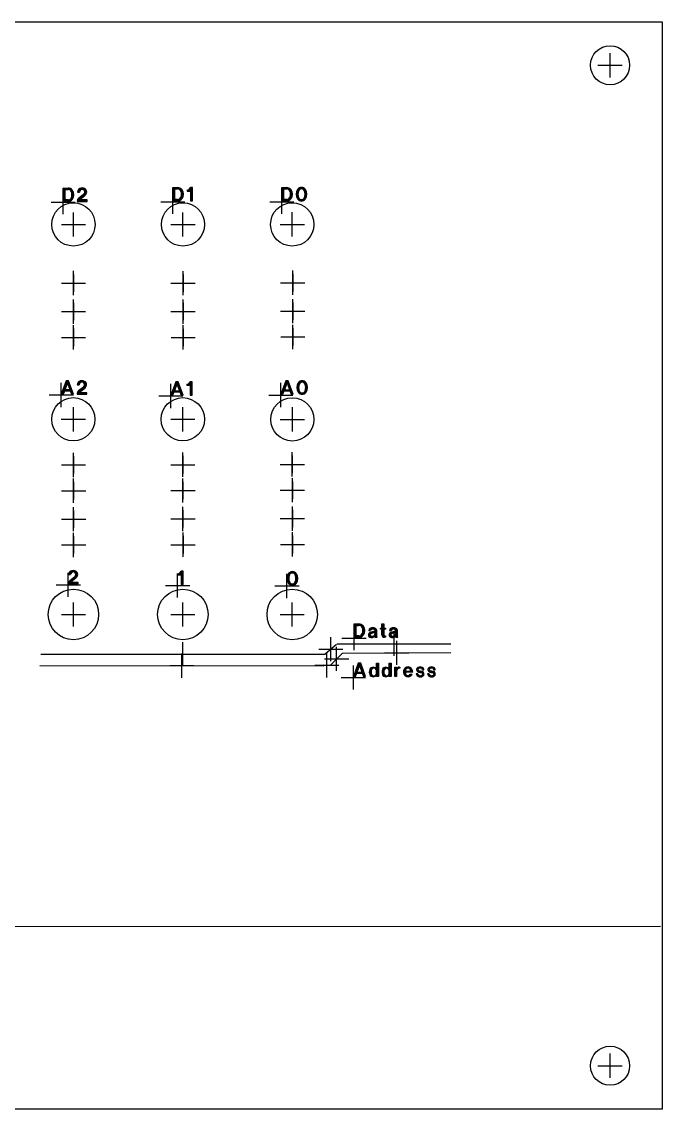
# Model space of a CAD drawing. Header units: millimetres. Extents: x -1 to 346, y -1 to 125.
# Drawn here: x 272.4 to 346, y 0 to 125 of the extents above; entities that cross this region are included whole.
import ezdxf

# ---------------------------------------------------------------- set-up
doc = ezdxf.new("R2010")
doc.units = ezdxf.units.MM
for name, color, linetype in [('Contour', 7, 'CONTINUOUS'), ('Engraving', 7, 'CONTINUOUS'), ('Reference_points', 1, 'CONTINUOUS')]:
    doc.layers.add(name, color=color, linetype=linetype)

msp = doc.modelspace()

# ---------------------------------------------------------------- linework, layer by layer
at = {"layer": 'Contour', "color": 7, "linetype": 'CONTINUOUS'}
for p, q in [((0, 125), (346, 125)), ((346, 125), (346, 0)), ((346, 0), (0, 0))]:
    msp.add_line(p, q, dxfattribs=at)
for centre, radius in [((340, 120), 2.25), ((278.302, 101.702), 2.49), ((290.899, 101.702), 2.49), ((303.464, 101.704), 2.49), ((278.291, 79.304), 2.49), ((290.886, 79.304), 2.49), ((303.47, 79.297), 2.49), ((278.303, 56.875), 2.9), ((290.881, 56.875), 2.9), ((303.458, 56.875), 2.9), ((340, 5), 2.25)]:
    msp.add_circle(centre, radius, dxfattribs=at)
at = {"layer": 'Engraving', "color": 255, "linetype": 'CONTINUOUS'}
for p, q in [((277.20658, 105.81833), (277.127, 105.882)), ((277.127, 105.882), (277.68408, 105.882)), ((277.127, 104.354), (277.127, 105.882)), ((277.127, 105.882), (277.36575, 105.72283)), ((277.28617, 105.77058), (277.20658, 105.81833)), ((277.20658, 105.81833), (277.68408, 105.81833)), ((277.20658, 104.41767), (277.20658, 105.81833)), ((277.28617, 105.77058), (277.28617, 104.46542)), ((277.7, 105.77058), (277.28617, 105.77058)), ((277.36575, 105.72283), (277.68408, 105.72283)), ((277.36575, 104.51317), (277.36575, 105.72283)), ((278.86142, 105.48408), (278.78183, 105.42042)), ((278.78183, 105.42042), (279.00467, 105.42042)), ((278.86142, 105.48408), (278.941, 105.48408)), ((279.49808, 105.16575), (278.90917, 104.72008)), ((279.54583, 105.13392), (278.90917, 104.62458)), ((278.95692, 104.59275), (279.62542, 105.118)), ((279.0365, 104.57683), (279.62542, 105.03842)), ((289.80358, 105.87333), (289.724, 105.937)), ((289.724, 105.937), (290.28108, 105.937)), ((289.724, 104.409), (289.724, 105.937)), ((289.724, 105.937), (289.96275, 105.77783)), ((289.88317, 105.82558), (289.80358, 105.87333)), ((289.80358, 105.87333), (290.28108, 105.87333)), ((289.80358, 104.47267), (289.80358, 105.87333)), ((289.88317, 105.82558), (289.88317, 104.52042)), ((290.297, 105.82558), (289.88317, 105.82558)), ((289.96275, 105.77783), (290.28108, 105.77783)), ((289.96275, 104.56817), (289.96275, 105.77783)), ((291.36292, 105.6505), (291.36292, 105.53908)), ((291.36292, 105.53908), (291.76083, 105.53908)), ((291.79267, 105.58683), (291.41067, 105.58683)), ((291.69717, 105.63458), (291.79267, 105.73008)), ((291.99958, 105.937), (291.76083, 105.937)), ((291.76083, 105.53908), (291.76083, 104.409)), ((291.79267, 105.73008), (291.79267, 105.58683)), ((291.8245, 105.87333), (291.92, 105.87333)), ((291.84042, 105.80967), (291.99958, 105.937)), ((291.84042, 104.45675), (291.84042, 105.80967)), ((291.92, 105.87333), (291.92, 104.45675)), ((291.99958, 104.409), (291.99958, 105.937)), ((302.34258, 105.87333), (302.263, 105.937)), ((302.263, 105.937), (302.82008, 105.937)), ((302.263, 104.409), (302.263, 105.937)), ((302.263, 105.937), (302.50175, 105.77783)), ((302.42217, 105.82558), (302.34258, 105.87333)), ((302.34258, 105.87333), (302.82008, 105.87333)), ((302.34258, 104.47267), (302.34258, 105.87333)), ((302.42217, 105.82558), (302.42217, 104.52042)), ((302.836, 105.82558), (302.42217, 105.82558)), ((302.50175, 105.77783), (302.82008, 105.77783)), ((302.50175, 104.56817), (302.50175, 105.77783)), ((304.077, 105.60275), (304.09292, 105.746)), ((304.18842, 105.57092), (304.077, 105.60275)), ((304.15658, 105.63458), (304.18842, 105.57092)), ((277.68408, 104.354), (277.127, 104.354)), ((277.68408, 104.41767), (277.20658, 104.41767)), ((277.28617, 104.46542), (277.68408, 104.46542)), ((277.68408, 104.51317), (277.36575, 104.51317)), ((278.75, 104.354), (279.88008, 104.354)), ((278.82958, 104.41767), (279.83233, 104.41767)), ((279.83233, 104.46542), (278.90917, 104.46542)), ((279.88008, 104.51317), (278.98875, 104.51317)), ((279.83233, 104.41767), (279.83233, 104.46542)), ((279.88008, 104.354), (279.88008, 104.51317)), ((290.28108, 104.409), (289.724, 104.409)), ((290.28108, 104.47267), (289.80358, 104.47267)), ((289.88317, 104.52042), (290.28108, 104.52042)), ((290.28108, 104.56817), (289.96275, 104.56817)), ((291.76083, 104.409), (291.99958, 104.409)), ((291.92, 104.45675), (291.84042, 104.45675)), ((302.82008, 104.409), (302.263, 104.409)), ((302.82008, 104.47267), (302.34258, 104.47267)), ((302.42217, 104.52042), (302.82008, 104.52042)), ((302.82008, 104.56817), (302.50175, 104.56817)), ((277.478, 83.73), (276.905, 82.202)), ((277.0005, 82.24975), (277.54167, 83.69817)), ((277.62125, 83.69817), (277.08008, 82.24975)), ((277.14375, 82.202), (277.60533, 83.47533)), ((277.287, 82.66358), (277.27108, 82.59992)), ((277.27108, 82.59992), (277.9555, 82.59992)), ((277.9555, 82.55217), (277.27108, 82.55217)), ((277.92367, 82.66358), (277.287, 82.66358)), ((277.60533, 83.47533), (277.31883, 82.71133)), ((277.31883, 82.71133), (277.90775, 82.71133)), ((277.74858, 83.73), (277.478, 83.73)), ((277.54167, 83.69817), (278.08283, 82.202)), ((277.62125, 83.69817), (278.1465, 82.24975)), ((277.68492, 83.69817), (277.62125, 83.69817)), ((278.22608, 82.24975), (277.68492, 83.69817)), ((278.32158, 82.202), (277.74858, 83.73)), ((277.90775, 82.71133), (277.92367, 82.66358)), ((277.9555, 82.59992), (277.9555, 82.55217)), ((278.83042, 83.33108), (278.75083, 83.26742)), ((278.75083, 83.26742), (278.97367, 83.26742)), ((278.83042, 83.33108), (278.91, 83.33108)), ((279.46708, 83.01275), (278.87817, 82.56708)), ((279.51483, 82.98092), (278.87817, 82.47158)), ((278.92592, 82.43975), (279.59442, 82.965)), ((279.0055, 82.42383), (279.59442, 82.88542)), ((290.065, 83.614), (289.492, 82.086)), ((289.5875, 82.13375), (290.12867, 83.58217)), ((290.20825, 83.58217), (289.66708, 82.13375)), ((289.73075, 82.086), (290.19233, 83.35933)), ((289.874, 82.54758), (289.85808, 82.48392)), ((290.51067, 82.54758), (289.874, 82.54758)), ((290.19233, 83.35933), (289.90583, 82.59533)), ((289.90583, 82.59533), (290.49475, 82.59533)), ((290.33558, 83.614), (290.065, 83.614)), ((290.12867, 83.58217), (290.66983, 82.086)), ((290.20825, 83.58217), (290.7335, 82.13375)), ((290.27192, 83.58217), (290.20825, 83.58217)), ((290.81308, 82.13375), (290.27192, 83.58217)), ((290.90858, 82.086), (290.33558, 83.614)), ((290.49475, 82.59533), (290.51067, 82.54758)), ((291.32192, 83.3265), (291.32192, 83.21508)), ((291.32192, 83.21508), (291.71983, 83.21508)), ((291.75167, 83.26283), (291.36967, 83.26283)), ((291.65617, 83.31058), (291.75167, 83.40608)), ((291.95858, 83.613), (291.71983, 83.613)), ((291.71983, 83.21508), (291.71983, 82.085)), ((291.75167, 83.40608), (291.75167, 83.26283)), ((291.7835, 83.54933), (291.879, 83.54933)), ((291.79942, 83.48567), (291.95858, 83.613)), ((291.79942, 82.13275), (291.79942, 83.48567)), ((291.879, 83.54933), (291.879, 82.13275)), ((291.95858, 82.085), (291.95858, 83.613)), ((302.721, 83.719), (302.148, 82.191)), ((302.2435, 82.23875), (302.78467, 83.68717)), ((302.86425, 83.68717), (302.32308, 82.23875)), ((302.38675, 82.191), (302.84833, 83.46433)), ((302.53, 82.65258), (302.51408, 82.58892)), ((302.51408, 82.58892), (303.1985, 82.58892)), ((303.1985, 82.54117), (302.51408, 82.54117)), ((303.16667, 82.65258), (302.53, 82.65258)), ((302.84833, 83.46433), (302.56183, 82.70033)), ((302.56183, 82.70033), (303.15075, 82.70033)), ((302.99158, 83.719), (302.721, 83.719)), ((302.78467, 83.68717), (303.32583, 82.191)), ((302.86425, 83.68717), (303.3895, 82.23875)), ((302.92792, 83.68717), (302.86425, 83.68717)), ((303.46908, 82.23875), (302.92792, 83.68717)), ((303.56458, 82.191), (302.99158, 83.719)), ((303.15075, 82.70033), (303.16667, 82.65258)), ((303.1985, 82.58892), (303.1985, 82.54117)), ((304.153, 83.38375), (304.16892, 83.527)), ((304.26442, 83.35192), (304.153, 83.38375)), ((304.23258, 83.41558), (304.26442, 83.35192)), ((276.905, 82.202), (277.14375, 82.202)), ((277.08008, 82.24975), (277.0005, 82.24975)), ((278.08283, 82.202), (278.32158, 82.202)), ((278.1465, 82.24975), (278.22608, 82.24975)), ((278.719, 82.201), (279.84908, 82.201)), ((278.79858, 82.26467), (279.80133, 82.26467)), ((279.80133, 82.31242), (278.87817, 82.31242)), ((279.84908, 82.36017), (278.95775, 82.36017)), ((279.80133, 82.26467), (279.80133, 82.31242)), ((279.84908, 82.201), (279.84908, 82.36017)), ((289.492, 82.086), (289.73075, 82.086)), ((289.66708, 82.13375), (289.5875, 82.13375)), ((289.85808, 82.48392), (290.5425, 82.48392)), ((290.5425, 82.43617), (289.85808, 82.43617)), ((290.5425, 82.48392), (290.5425, 82.43617)), ((290.66983, 82.086), (290.90858, 82.086)), ((290.7335, 82.13375), (290.81308, 82.13375)), ((291.71983, 82.085), (291.95858, 82.085)), ((291.879, 82.13275), (291.79942, 82.13275)), ((302.148, 82.191), (302.38675, 82.191)), ((302.32308, 82.23875), (302.2435, 82.23875)), ((303.32583, 82.191), (303.56458, 82.191)), ((303.3895, 82.23875), (303.46908, 82.23875)), ((277.82542, 61.51208), (277.74583, 61.44842)), ((277.74583, 61.44842), (277.96867, 61.44842)), ((277.82542, 61.51208), (277.905, 61.51208)), ((290.28292, 61.5465), (290.28292, 61.43508)), ((290.28292, 61.43508), (290.68083, 61.43508)), ((290.71267, 61.48283), (290.33067, 61.48283)), ((290.61717, 61.53058), (290.71267, 61.62608)), ((290.91958, 61.833), (290.68083, 61.833)), ((290.68083, 61.43508), (290.68083, 60.305)), ((290.71267, 61.62608), (290.71267, 61.48283)), ((290.7445, 61.76933), (290.84, 61.76933)), ((290.76042, 61.70567), (290.91958, 61.833)), ((290.76042, 60.35275), (290.76042, 61.70567)), ((290.84, 61.76933), (290.84, 60.35275)), ((290.91958, 60.305), (290.91958, 61.833)), ((303.03, 61.44275), (303.04592, 61.586)), ((303.14142, 61.41092), (303.03, 61.44275)), ((303.10958, 61.47458), (303.14142, 61.41092)), ((277.714, 60.382), (278.84408, 60.382)), ((277.79358, 60.44567), (278.79633, 60.44567)), ((278.46208, 61.19375), (277.87317, 60.74808)), ((278.50983, 61.16192), (277.87317, 60.65258)), ((278.79633, 60.49342), (277.87317, 60.49342)), ((277.92092, 60.62075), (278.58942, 61.146)), ((278.84408, 60.54117), (277.95275, 60.54117)), ((278.0005, 60.60483), (278.58942, 61.06642)), ((278.79633, 60.44567), (278.79633, 60.49342)), ((278.84408, 60.382), (278.84408, 60.54117)), ((290.68083, 60.305), (290.91958, 60.305)), ((290.84, 60.35275), (290.76042, 60.35275)), ((310.64558, 55.71533), (310.566, 55.779)), ((310.566, 55.779), (311.12308, 55.779)), ((310.566, 54.251), (310.566, 55.779)), ((310.566, 55.779), (310.80475, 55.61983)), ((310.72517, 55.66758), (310.64558, 55.71533)), ((310.64558, 55.71533), (311.12308, 55.71533)), ((310.64558, 54.31467), (310.64558, 55.71533)), ((310.72517, 55.66758), (310.72517, 54.36242)), ((311.139, 55.66758), (310.72517, 55.66758)), ((310.80475, 55.61983), (311.12308, 55.61983)), ((310.80475, 54.41017), (310.80475, 55.61983)), ((312.33225, 55.07867), (312.26858, 55.03092)), ((312.26858, 55.03092), (312.4755, 55.03092)), ((312.41183, 55.07867), (312.33225, 55.07867)), ((312.953, 54.87175), (313.03258, 55.03092)), ((313.03258, 55.03092), (313.03258, 54.64892)), ((313.09625, 55.04683), (313.09625, 54.33058)), ((313.621, 55.17317), (313.621, 55.3005)), ((313.621, 55.3005), (314.17808, 55.3005)), ((314.17808, 55.17317), (313.621, 55.17317)), ((313.65283, 55.23683), (314.13033, 55.23683)), ((313.82792, 55.73025), (313.76425, 55.778)), ((313.76425, 55.778), (313.97117, 55.778)), ((313.76425, 54.5365), (313.76425, 55.778)), ((313.82792, 55.73025), (313.9075, 55.73025)), ((313.82792, 54.52058), (313.82792, 55.73025)), ((313.9075, 55.73025), (313.9075, 54.55242)), ((313.97117, 55.778), (313.97117, 54.55242)), ((314.13033, 55.23683), (314.17808, 55.3005)), ((314.17808, 55.3005), (314.17808, 55.17317)), ((314.71825, 55.07767), (314.65458, 55.02992)), ((314.65458, 55.02992), (314.8615, 55.02992)), ((314.79783, 55.07767), (314.71825, 55.07767)), ((315.339, 54.87075), (315.41858, 55.02992)), ((315.41858, 55.02992), (315.41858, 54.64792)), ((315.48225, 55.04583), (315.48225, 54.32958)), ((311.12308, 54.251), (310.566, 54.251)), ((311.12308, 54.31467), (310.64558, 54.31467)), ((310.72517, 54.36242), (311.12308, 54.36242)), ((311.12308, 54.41017), (310.80475, 54.41017)), ((312.84158, 54.90358), (312.52325, 54.83992)), ((313.03258, 54.98317), (312.953, 54.87175)), ((312.953, 54.87175), (312.953, 54.633)), ((312.98483, 54.39425), (313.0485, 54.5375)), ((313.0485, 54.28283), (312.98483, 54.39425)), ((312.98483, 54.251), (313.22358, 54.251)), ((313.12808, 54.26692), (313.0485, 54.442)), ((313.0485, 54.442), (313.0485, 54.28283)), ((313.09625, 54.33058), (313.12808, 54.26692)), ((313.17583, 54.31467), (313.17583, 54.99908)), ((314.11442, 54.29775), (314.05075, 54.29775)), ((314.17808, 54.25), (314.05075, 54.25)), ((314.11442, 54.40917), (314.17808, 54.40917)), ((314.11442, 54.36142), (314.11442, 54.29775)), ((314.17808, 54.40917), (314.17808, 54.25)), ((315.22758, 54.90258), (314.90925, 54.83892)), ((315.41858, 54.98217), (315.339, 54.87075)), ((315.339, 54.87075), (315.339, 54.632)), ((315.37083, 54.39325), (315.4345, 54.5365)), ((315.4345, 54.28183), (315.37083, 54.39325)), ((315.37083, 54.25), (315.60958, 54.25)), ((315.51408, 54.26592), (315.4345, 54.441)), ((315.4345, 54.441), (315.4345, 54.28183)), ((315.48225, 54.32958), (315.51408, 54.26592)), ((315.56183, 54.31367), (315.56183, 54.99808)), ((308.53694, 53.42644), (307.25906, 52.32356)), ((308.622, 53.504), (321.702, 53.504)), ((274.568, 52.30998), (307.23, 52.29402)), ((309.23216, 52.42765), (307.88384, 51.10035)), ((309.24204, 52.44003), (321.68996, 52.48197)), ((311.057, 51.262), (310.484, 49.734)), ((311.32758, 51.262), (311.057, 51.262)), ((311.90058, 49.734), (311.32758, 51.262)), ((313.1575, 50.52883), (313.1575, 51.261)), ((313.1575, 51.261), (313.36442, 51.261)), ((313.30075, 51.21325), (313.36442, 51.261)), ((313.36442, 51.261), (313.36442, 49.733)), ((314.6215, 50.52883), (314.6215, 51.261)), ((314.6215, 51.261), (314.82842, 51.261)), ((314.76475, 51.21325), (314.82842, 51.261)), ((314.82842, 51.261), (314.82842, 49.733)), ((274.432, 51.00198), (307.094, 50.98602)), ((307.80086, 51.017), (307.07514, 51.037)), ((310.5795, 49.78175), (311.12067, 51.23017)), ((311.20025, 51.23017), (310.65908, 49.78175)), ((310.72275, 49.734), (311.18433, 51.00733)), ((310.866, 50.19558), (310.85008, 50.13192)), ((310.85008, 50.13192), (311.5345, 50.13192)), ((311.5345, 50.08417), (310.85008, 50.08417)), ((311.50267, 50.19558), (310.866, 50.19558)), ((311.18433, 51.00733), (310.89783, 50.24333)), ((310.89783, 50.24333), (311.48675, 50.24333)), ((311.12067, 51.23017), (311.66183, 49.734)), ((311.20025, 51.23017), (311.7255, 49.78175)), ((311.26392, 51.23017), (311.20025, 51.23017)), ((311.80508, 49.78175), (311.26392, 51.23017)), ((311.48675, 50.24333), (311.50267, 50.19558)), ((311.5345, 50.13192), (311.5345, 50.08417)), ((313.09383, 50.54475), (313.1575, 50.52883)), ((313.1575, 49.733), (313.1575, 50.52883)), ((313.1575, 49.98767), (313.1575, 50.52883)), ((313.30075, 51.21325), (313.22117, 51.21325)), ((313.22117, 51.21325), (313.22117, 49.76483)), ((313.30075, 49.76483), (313.30075, 51.21325)), ((314.55783, 50.54475), (314.6215, 50.52883)), ((314.6215, 49.733), (314.6215, 50.52883)), ((314.6215, 49.98767), (314.6215, 50.52883)), ((314.76475, 51.21325), (314.68517, 51.21325)), ((314.68517, 51.21325), (314.68517, 49.76483)), ((314.76475, 49.76483), (314.76475, 51.21325)), ((315.24192, 49.733), (315.24192, 50.81533)), ((315.24192, 50.81533), (315.44883, 50.81533)), ((315.30558, 49.76483), (315.30558, 50.76758)), ((315.30558, 50.76758), (315.38517, 50.76758)), ((315.38517, 50.76758), (315.38517, 49.76483)), ((315.38517, 50.76758), (315.38517, 50.33783)), ((315.38517, 50.33783), (315.48067, 50.56067)), ((315.44883, 50.81533), (315.44883, 50.56067)), ((315.44883, 50.33783), (315.44883, 49.733)), ((315.76717, 50.83125), (315.84675, 50.83125)), ((315.799, 50.76758), (315.84675, 50.83125)), ((315.84675, 50.83125), (315.84675, 50.688)), ((316.45092, 50.27417), (316.45092, 50.36967)), ((316.45092, 50.36967), (317.08758, 50.36967)), ((317.24675, 50.27417), (316.45092, 50.27417)), ((317.31042, 50.24233), (316.45092, 50.24233)), ((316.48275, 50.32192), (317.16717, 50.32192)), ((317.02392, 50.00358), (317.24675, 50.00358)), ((317.78758, 50.0185), (317.72392, 50.05033)), ((317.899, 50.05033), (317.72392, 50.05033)), ((317.96267, 50.25725), (318.34467, 50.17767)), ((317.9945, 50.35275), (318.39242, 50.25725)), ((318.36058, 50.2095), (317.9945, 50.305)), ((318.42425, 50.305), (318.02633, 50.4005)), ((318.44017, 50.51192), (318.59933, 50.51192)), ((318.55158, 50.54375), (318.48792, 50.54375)), ((319.09258, 50.0175), (319.02892, 50.04933)), ((319.204, 50.04933), (319.02892, 50.04933)), ((319.26767, 50.25625), (319.64967, 50.17667)), ((319.2995, 50.35175), (319.69742, 50.25625)), ((319.66558, 50.2085), (319.2995, 50.304)), ((319.72925, 50.304), (319.33133, 50.3995)), ((319.74517, 50.51092), (319.90433, 50.51092)), ((319.85658, 50.54275), (319.79292, 50.54275)), ((310.484, 49.734), (310.72275, 49.734)), ((310.65908, 49.78175), (310.5795, 49.78175)), ((311.66183, 49.734), (311.90058, 49.734)), ((311.7255, 49.78175), (311.80508, 49.78175)), ((313.36442, 49.733), (313.1575, 49.733)), ((313.22117, 49.76483), (313.30075, 49.76483)), ((314.82842, 49.733), (314.6215, 49.733)), ((314.68517, 49.76483), (314.76475, 49.76483)), ((315.44883, 49.733), (315.24192, 49.733)), ((315.38517, 49.76483), (315.30558, 49.76483)), ((317.07167, 49.95583), (317.15125, 49.95583))]:
    msp.add_line(p, q, dxfattribs=at)
at = {"layer": 'Engraving', "color": 7, "linetype": 'CONTINUOUS'}
for p, q in [((278.304, 95.961), (278.304, 93.961)), ((290.905, 95.959), (290.905, 93.959)), ((303.512, 96.006), (303.512, 94.006)), ((278.304, 92.683), (278.304, 90.683)), ((290.905, 92.681), (290.905, 90.681)), ((303.512, 92.728), (303.512, 90.728)), ((278.312, 89.724), (278.312, 87.724)), ((290.913, 89.722), (290.913, 87.722)), ((303.52, 89.769), (303.52, 87.769)), ((278.311, 75.06), (278.311, 73.06)), ((290.886, 75.088), (290.886, 73.088)), ((303.467, 75.125), (303.467, 73.125)), ((278.319, 72.101), (278.319, 70.101)), ((290.894, 72.129), (290.894, 70.129)), ((303.475, 72.166), (303.475, 70.166)), ((278.319, 68.823), (278.319, 66.823)), ((290.894, 68.851), (290.894, 66.851)), ((303.475, 68.888), (303.475, 66.888)), ((278.327, 65.864), (278.327, 63.864)), ((290.902, 65.892), (290.902, 63.892)), ((303.483, 65.929), (303.483, 63.929)), ((0.20205, 20.80332), (345.78795, 21.06268))]:
    msp.add_line(p, q, dxfattribs=at)
at = {"layer": 'Engraving', "color": 255, "linetype": 'CONTINUOUS'}
for centre, radius, start, end in [((277.68244, 105.25545), 0.62655, 40.11664, 89.84958), ((277.6843, 105.30356), 0.41928, 18.46236, 90.02987), ((277.66778, 105.26843), 0.55015, 38.56848, 88.30142), ((277.65958, 105.24678), 0.52536, 39.30724, 85.58713), ((277.41739, 105.12596), 0.79157, 325.03525, 394.96475), ((277.16915, 105.12596), 0.96418, -18.7783, 18.7783), ((277.51569, 105.12596), 0.75806, -39.82125, 39.82125), ((277.51254, 105.118), 0.84505, -39.82125, 39.82125), ((279.23476, 105.41924), 0.45293, 118.22084, 179.85165), ((279.16988, 105.48377), 0.30846, 133.66147, 179.94135), ((279.21396, 105.48243), 0.27297, 135.10752, 179.65275), ((279.29971, 105.34601), 0.49776, 41.38511, 133.52528), ((279.32282, 105.42051), 0.31815, 126.85335, 180.01655), ((279.31504, 105.27111), 0.62141, 61.71531, 118.28469), ((279.30126, 105.3932), 0.39779, 52.05978, 134.87668), ((279.31291, 105.43356), 0.30176, 44.01763, 126.83453), ((279.29591, 105.41904), 0.32408, -51.40375, 43.7756), ((279.32233, 105.42042), 0.36336, -52.04224, 52.04224), ((279.40844, 105.44439), 0.42457, 356.76307, 421.73458), ((279.38096, 105.41954), 0.38818, 309.03082, 401.171), ((279.31677, 105.45264), 0.51657, 306.6906, 356.42354), ((290.27944, 105.31045), 0.62655, 40.11664, 89.84958), ((290.2813, 105.35856), 0.41928, 18.46236, 90.02987), ((290.26478, 105.32343), 0.55015, 38.56848, 88.30142), ((290.25658, 105.30178), 0.52536, 39.30724, 85.58713), ((290.01439, 105.18096), 0.79157, 325.03525, 394.96475), ((289.76615, 105.18096), 0.96418, -18.7783, 18.7783), ((290.11269, 105.18096), 0.75806, -39.82125, 39.82125), ((290.10954, 105.173), 0.84505, -39.82125, 39.82125), ((291.36314, 106.06978), 0.41928, 269.97013, 341.53764), ((291.41273, 106.02598), 0.43915, 269.7304, 339.6599), ((302.81844, 105.31045), 0.62655, 40.11664, 89.84958), ((302.8203, 105.35856), 0.41928, 18.46236, 90.02987), ((302.80378, 105.32343), 0.55015, 38.56848, 88.30142), ((302.79558, 105.30178), 0.52536, 39.30724, 85.58713), ((302.55339, 105.18096), 0.79157, 325.03525, 394.96475), ((302.30515, 105.18096), 0.96418, -18.7783, 18.7783), ((302.65169, 105.18096), 0.75806, -39.82125, 39.82125), ((302.64854, 105.173), 0.84505, -39.82125, 39.82125), ((304.8206, 105.173), 0.9262, 141.78203, 218.21797), ((304.90484, 105.173), 0.93274, 152.56531, 207.43469), ((305.04575, 105.173), 1.00184, 152.56531, 207.43469), ((304.52267, 105.40742), 0.48659, 23.66729, 156.33271), ((304.52267, 105.40184), 0.55057, 38.68866, 141.31134), ((305.15996, 105.173), 1.04987, 157.72738, 202.27262), ((304.52267, 105.43825), 0.41541, 28.20527, 151.79473), ((304.52267, 105.43307), 0.36156, 22.4119, 157.5881), ((303.88537, 105.173), 1.04987, 337.72738, 382.27262), ((303.99958, 105.173), 1.00184, 332.56531, 387.43469), ((304.22473, 105.173), 0.9262, -38.21797, 38.21797), ((304.14049, 105.173), 0.93274, -27.43469, 27.43469), ((277.67326, 104.9404), 0.42737, 271.45108, 343.01859), ((277.62248, 105.03522), 0.57312, 276.17031, 320.71555), ((277.68244, 104.98055), 0.62655, 270.15042, 319.88336), ((277.65061, 104.97553), 0.55887, 273.43429, 323.16723), ((279.16975, 104.38914), 0.42122, 128.21674, 184.78613), ((279.12198, 104.42397), 0.29246, 136.68987, 181.23511), ((279.03303, 104.49159), 0.1266, 126.9582, 191.92971), ((279.12267, 104.46247), 0.1432, 126.99624, 159.26397), ((290.27026, 104.9954), 0.42737, 271.45108, 343.01859), ((290.21948, 105.09022), 0.57312, 276.17031, 320.71555), ((290.27944, 105.03555), 0.62655, 270.15042, 319.88336), ((290.24761, 105.03053), 0.55887, 273.43429, 323.16723), ((302.80926, 104.9954), 0.42737, 271.45108, 343.01859), ((302.75848, 105.09022), 0.57312, 276.17031, 320.71555), ((302.81844, 105.03555), 0.62655, 270.15042, 319.88336), ((302.78661, 105.03053), 0.55887, 273.43429, 323.16723), ((304.52267, 104.93277), 0.48429, 203.03732, 336.96268), ((304.52267, 104.94416), 0.55057, 218.68866, 321.31134), ((304.52267, 104.9189), 0.42079, 209.54324, 330.45676), ((304.52267, 104.91293), 0.36156, 202.4119, 337.5881), ((279.13875, 82.23614), 0.42122, 128.21674, 184.78613), ((279.20376, 83.26624), 0.45293, 118.22084, 179.85165), ((279.13888, 83.33077), 0.30846, 133.66147, 179.94135), ((279.18296, 83.32943), 0.27297, 135.10752, 179.65275), ((279.26871, 83.19301), 0.49776, 41.38511, 133.52528), ((279.29182, 83.26751), 0.31815, 126.85335, 180.01655), ((279.28404, 83.11811), 0.62141, 61.71531, 118.28469), ((279.27026, 83.2402), 0.39779, 52.05978, 134.87668), ((279.28191, 83.28056), 0.30176, 44.01763, 126.83453), ((279.26491, 83.26604), 0.32408, -51.40375, 43.7756), ((279.29133, 83.26742), 0.36336, -52.04224, 52.04224), ((279.37744, 83.29139), 0.42457, 356.76307, 421.73458), ((279.34996, 83.26654), 0.38818, 309.03082, 401.171), ((279.28577, 83.29964), 0.51657, 306.6906, 356.42354), ((291.32214, 83.74578), 0.41928, 269.97013, 341.53764), ((291.37173, 83.70198), 0.43915, 269.7304, 339.6599), ((304.8966, 82.954), 0.9262, 141.78203, 218.21797), ((304.98084, 82.954), 0.93274, 152.56531, 207.43469), ((305.12175, 82.954), 1.00184, 152.56531, 207.43469), ((304.59867, 82.71377), 0.48429, 203.03732, 336.96268), ((304.59867, 83.18842), 0.48659, 23.66729, 156.33271), ((304.59867, 83.18284), 0.55057, 38.68866, 141.31134), ((305.23596, 82.954), 1.04987, 157.72738, 202.27262), ((304.59867, 83.21925), 0.41541, 28.20527, 151.79473), ((304.59867, 83.21407), 0.36156, 22.4119, 157.5881), ((304.59867, 82.69393), 0.36156, 202.4119, 337.5881), ((303.96137, 82.954), 1.04987, 337.72738, 382.27262), ((304.07558, 82.954), 1.00184, 332.56531, 387.43469), ((304.30073, 82.954), 0.9262, -38.21797, 38.21797), ((304.21649, 82.954), 0.93274, -27.43469, 27.43469), ((279.09098, 82.27097), 0.29246, 136.68987, 181.23511), ((279.00203, 82.33859), 0.1266, 126.9582, 191.92971), ((279.09167, 82.30947), 0.1432, 126.99624, 159.26397), ((304.59867, 82.72516), 0.55057, 218.68866, 321.31134), ((304.59867, 82.6999), 0.42079, 209.54324, 330.45676), ((278.19876, 61.44724), 0.45293, 118.22084, 179.85165), ((278.13388, 61.51177), 0.30846, 133.66147, 179.94135), ((278.17796, 61.51043), 0.27297, 135.10752, 179.65275), ((278.26371, 61.37401), 0.49776, 41.38511, 133.52528), ((278.28682, 61.44851), 0.31815, 126.85335, 180.01655), ((278.27904, 61.29911), 0.62141, 61.71531, 118.28469), ((278.26526, 61.4212), 0.39779, 52.05978, 134.87668), ((278.27691, 61.46156), 0.30176, 44.01763, 126.83453), ((278.25991, 61.44704), 0.32408, -51.40375, 43.7756), ((278.28633, 61.44842), 0.36336, -52.04224, 52.04224), ((278.37244, 61.47239), 0.42457, 356.76307, 421.73458), ((278.34496, 61.44754), 0.38818, 309.03082, 401.171), ((278.28077, 61.48064), 0.51657, 306.6906, 356.42354), ((290.28314, 61.96578), 0.41928, 269.97013, 341.53764), ((290.33273, 61.92198), 0.43915, 269.7304, 339.6599), ((303.7736, 61.013), 0.9262, 141.78203, 218.21797), ((303.85784, 61.013), 0.93274, 152.56531, 207.43469), ((303.99875, 61.013), 1.00184, 152.56531, 207.43469), ((303.47567, 61.24742), 0.48659, 23.66729, 156.33271), ((303.47567, 61.24184), 0.55057, 38.68866, 141.31134), ((304.11296, 61.013), 1.04987, 157.72738, 202.27262), ((303.47567, 61.27825), 0.41541, 28.20527, 151.79473), ((303.47567, 61.27307), 0.36156, 22.4119, 157.5881), ((302.83837, 61.013), 1.04987, 337.72738, 382.27262), ((302.95258, 61.013), 1.00184, 332.56531, 387.43469), ((303.17773, 61.013), 0.9262, -38.21797, 38.21797), ((303.09349, 61.013), 0.93274, -27.43469, 27.43469), ((278.13375, 60.41714), 0.42122, 128.21674, 184.78613), ((278.08598, 60.45197), 0.29246, 136.68987, 181.23511), ((277.99703, 60.51959), 0.1266, 126.9582, 191.92971), ((278.08667, 60.49047), 0.1432, 126.99624, 159.26397), ((303.47567, 60.77277), 0.48429, 203.03732, 336.96268), ((303.47567, 60.78416), 0.55057, 218.68866, 321.31134), ((303.47567, 60.7589), 0.42079, 209.54324, 330.45676), ((303.47567, 60.75293), 0.36156, 202.4119, 337.5881), ((311.12144, 55.15245), 0.62655, 40.11664, 89.84958), ((311.1233, 55.20056), 0.41928, 18.46236, 90.02987), ((311.10678, 55.16543), 0.55015, 38.56848, 88.30142), ((311.09858, 55.14378), 0.52536, 39.30724, 85.58713), ((310.85639, 55.02296), 0.79157, 325.03525, 394.96475), ((310.60815, 55.02296), 0.96418, -18.7783, 18.7783), ((310.95469, 55.02296), 0.75806, -39.82125, 39.82125), ((310.95154, 55.015), 0.84505, -39.82125, 39.82125), ((312.54034, 55.03021), 0.27176, 118.22084, 179.85165), ((312.60523, 54.99669), 0.28502, 106.71531, 163.28469), ((312.71425, 54.70766), 0.63821, 61.71531, 118.28469), ((312.6115, 55.01687), 0.20901, 101.17181, 162.80262), ((312.61857, 55.03004), 0.14307, 116.34231, 179.64692), ((312.70358, 54.65871), 0.63701, 65.3841, 106.44466), ((312.71425, 54.8279), 0.36669, 64.2745, 115.7255), ((312.73812, 54.67587), 0.57105, 72.98259, 107.01741), ((312.81427, 55.03632), 0.13552, -78.37089, 64.12086), ((312.84552, 55.05937), 0.17318, 295.89972, 429.82509), ((312.87767, 55.03906), 0.21872, 2.03776, 65.34238), ((312.87679, 55.00528), 0.29911, 358.81324, 422.11785), ((314.92634, 55.02921), 0.27176, 118.22084, 179.85165), ((314.99123, 54.99569), 0.28502, 106.71531, 163.28469), ((315.10025, 54.70666), 0.63821, 61.71531, 118.28469), ((314.9975, 55.01587), 0.20901, 101.17181, 162.80262), ((315.00457, 55.02904), 0.14307, 116.34231, 179.64692), ((315.08958, 54.65771), 0.63701, 65.3841, 106.44466), ((315.10025, 54.8269), 0.36669, 64.2745, 115.7255), ((315.12412, 54.67487), 0.57105, 72.98259, 107.01741), ((315.20027, 55.03532), 0.13552, -78.37089, 64.12086), ((315.23152, 55.05837), 0.17318, 295.89972, 429.82509), ((315.26367, 55.03806), 0.21872, 2.03776, 65.34238), ((315.26279, 55.00428), 0.29911, 358.81324, 422.11785), ((311.11226, 54.8374), 0.42737, 271.45108, 343.01859), ((311.06148, 54.93222), 0.57312, 276.17031, 320.71555), ((311.12144, 54.87755), 0.62655, 270.15042, 319.88336), ((311.08961, 54.87253), 0.55887, 273.43429, 323.16723), ((312.48211, 54.51604), 0.27871, 135.15524, 251.98563), ((312.47744, 54.51712), 0.21045, 156.46084, 242.41923), ((312.61189, 54.38622), 0.46228, 101.05508, 135.08989), ((312.54375, 54.49187), 0.28135, 107.40722, 157.14016), ((312.52827, 54.5375), 0.18825, 122.27455, 237.72545), ((312.57883, 54.75105), 0.46511, 244.692, 347.31469), ((312.58692, 54.84239), 0.62146, 252.10108, 287.89892), ((312.56205, 54.53543), 0.14381, 145.40495, 240.58429), ((312.1322, 56.10229), 1.43636, 281.87415, 308.8182), ((312.61556, 54.76348), 0.4285, 244.00436, 283.31526), ((312.67201, 54.46028), 0.277, 104.46174, 145.5223), ((311.78215, 57.75847), 3.07372, 282.73231, 291.75061), ((312.66395, 54.71083), 0.34665, 240.15022, 286.43011), ((311.70379, 58.29694), 3.67995, 284.14095, 287.74984), ((312.6482, 54.85005), 0.50786, 277.47226, 322.0175), ((312.68604, 54.63426), 0.26696, 286.53111, 359.7291), ((312.7064, 54.46577), 0.22637, 288.4184, 341.5816), ((312.73392, 55.08062), 0.3027, 287.64431, 316.36645), ((313.32863, 54.48957), 0.41847, 193.16699, 214.75799), ((313.24257, 54.31498), 0.06674, 180.2709, 253.46889), ((314.04924, 54.53499), 0.28499, 179.69622, 270.30378), ((314.04957, 54.51941), 0.22166, 179.69622, 270.30378), ((314.09819, 54.55142), 0.1907, 179.70094, 274.88028), ((314.11366, 54.55166), 0.1425, 179.69622, 270.30378), ((314.86811, 54.51504), 0.27871, 135.15524, 251.98563), ((314.86344, 54.51612), 0.21045, 156.46084, 242.41923), ((314.99789, 54.38522), 0.46228, 101.05508, 135.08989), ((314.92975, 54.49087), 0.28135, 107.40722, 157.14016), ((314.91427, 54.5365), 0.18825, 122.27455, 237.72545), ((314.96483, 54.75005), 0.46511, 244.692, 347.31469), ((314.97292, 54.84139), 0.62146, 252.10108, 287.89892), ((314.94805, 54.53443), 0.14381, 145.40495, 240.58429), ((314.5182, 56.10129), 1.43636, 281.87415, 308.8182), ((315.00156, 54.76248), 0.4285, 244.00436, 283.31526), ((315.05801, 54.45928), 0.277, 104.46174, 145.5223), ((314.16815, 57.75747), 3.07372, 282.73231, 291.75061), ((315.04995, 54.70983), 0.34665, 240.15022, 286.43011), ((314.08979, 58.29594), 3.67995, 284.14095, 287.74984), ((315.0342, 54.84905), 0.50786, 277.47226, 322.0175), ((315.07204, 54.63326), 0.26696, 286.53111, 359.7291), ((315.0924, 54.46477), 0.22637, 288.4184, 341.5816), ((315.11992, 55.07962), 0.3027, 287.64431, 316.36645), ((315.71463, 54.48857), 0.41847, 193.16699, 214.75799), ((315.62857, 54.31398), 0.06674, 180.2709, 253.46889), ((313.15749, 50.25825), 0.84056, 161.2217, 198.7783), ((312.75958, 50.39373), 0.42023, 18.75412, 161.24588), ((313.1019, 50.25825), 0.71391, 157.72738, 202.27262), ((312.79368, 50.38129), 0.38206, 57.61114, 157.28323), ((313.17374, 50.25825), 0.72622, 164.75161, 195.24839), ((312.84878, 50.34534), 0.3898, 113.08857, 164.53958), ((312.84878, 50.17116), 0.3898, 195.46042, 246.91143), ((313.17913, 50.25825), 0.66005, 154.2745, 205.7255), ((312.83917, 50.41926), 0.28391, 26.23287, 153.76713), ((312.82218, 50.44259), 0.29023, 20.60892, 115.78826), ((312.52547, 50.11415), 0.75592, 33.26931, 51.27807), ((312.49921, 50.25825), 0.66005, 334.2745, 385.7255), ((314.62149, 50.25825), 0.84056, 161.2217, 198.7783), ((314.22358, 50.39373), 0.42023, 18.75412, 161.24588), ((314.5659, 50.25825), 0.71391, 157.72738, 202.27262), ((314.25768, 50.38129), 0.38206, 57.61114, 157.28323), ((314.63774, 50.25825), 0.72622, 164.75161, 195.24839), ((314.31278, 50.34534), 0.3898, 113.08857, 164.53958), ((314.31278, 50.17116), 0.3898, 195.46042, 246.91143), ((314.64313, 50.25825), 0.66005, 154.2745, 205.7255), ((314.30317, 50.41926), 0.28391, 26.23287, 153.76713), ((314.28618, 50.44259), 0.29023, 20.60892, 115.78826), ((313.98947, 50.11415), 0.75592, 33.26931, 51.27807), ((313.96321, 50.25825), 0.66005, 334.2745, 385.7255), ((315.76575, 50.51037), 0.32089, 89.74765, 170.98142), ((315.80007, 50.33934), 0.35124, 108.67857, 180.24608), ((315.79724, 50.42196), 0.34563, 89.70818, 156.33956), ((315.80039, 50.34784), 0.34331, 82.23857, 109.18262), ((316.82705, 50.27417), 0.58318, 130.16395, 229.83605), ((316.98799, 50.27417), 0.68321, 166.52798, 193.47202), ((316.77126, 50.2114), 0.45794, 192.15179, 326.07715), ((316.75355, 50.34666), 0.43861, 54.54021, 168.6024), ((316.92943, 50.27417), 0.55233, 136.2417, 223.7583), ((317.02107, 50.27417), 0.57629, 148.34769, 211.65231), ((316.76925, 50.33805), 0.49709, 50.17875, 129.82125), ((316.76843, 50.37609), 0.3675, 45.95649, 130.34829), ((316.76925, 50.42979), 0.28027, 31.58481, 148.41519), ((316.76867, 50.11998), 0.28053, 211.89666, 335.48612), ((316.74182, 50.27484), 0.50493, -0.07692, 58.18613), ((316.50521, 50.26444), 0.5918, 10.24201, 31.83301), ((316.7231, 50.31348), 0.44415, 1.0878, 47.36769), ((316.68387, 50.24069), 0.62655, 0.15042, 49.88336), ((316.71602, 50.29167), 0.60388, 309.9151, 331.50609), ((318.0444, 50.05707), 0.32055, 181.20431, 246.17583), ((318.02796, 50.52798), 0.27849, 113.94855, 256.44031), ((318.06598, 50.04718), 0.27987, 185.882, 237.333), ((318.04864, 50.52854), 0.23001, 116.29562, 256.38477), ((318.07396, 50.0582), 0.2419, 189.44577, 242.60898), ((318.05778, 50.53233), 0.1904, 125.6733, 250.5869), ((318.11192, 50.06985), 0.21382, 185.23825, 236.68926), ((318.06851, 50.5346), 0.15526, 118.4702, 188.3997), ((318.16958, 50.21063), 0.62601, 65.99541, 114.00459), ((318.05278, 50.53836), 0.14037, 190.85796, 259.14204), ((318.17836, 50.26336), 0.52522, 73.36094, 116.16634), ((318.17416, 50.37071), 0.38956, 69.14671, 125.7161), ((318.16958, 50.36753), 0.35043, 60.02488, 119.97512), ((318.20951, 50.46429), 0.28952, 15.92884, 69.09205), ((318.24699, 50.46199), 0.31537, 15.02488, 74.97512), ((318.30192, 50.02331), 0.16016, -55.59675, 74.5214), ((318.25444, 50.50871), 0.18576, 0.98863, 60.93888), ((318.32364, 50.01698), 0.19604, 306.47156, 439.13698), ((318.33598, 50.03183), 0.23238, -54.17355, 75.9446), ((318.30595, 50.51402), 0.29339, 359.58955, 426.22093), ((318.35804, 50.05639), 0.25728, 358.65193, 435.08787), ((318.30273, 50.04457), 0.31258, 296.08468, 361.05619), ((319.3494, 50.05607), 0.32055, 181.20431, 246.17583), ((319.33296, 50.52698), 0.27849, 113.94855, 256.44031), ((319.37098, 50.04618), 0.27987, 185.882, 237.333), ((319.35364, 50.52754), 0.23001, 116.29562, 256.38477), ((319.37896, 50.0572), 0.2419, 189.44577, 242.60898), ((319.36278, 50.53133), 0.1904, 125.6733, 250.5869), ((319.41692, 50.06885), 0.21382, 185.23825, 236.68926), ((319.37351, 50.5336), 0.15526, 118.4702, 188.3997), ((319.47458, 50.20963), 0.62601, 65.99541, 114.00459), ((319.35778, 50.53736), 0.14037, 190.85796, 259.14204), ((319.48336, 50.26236), 0.52522, 73.36094, 116.16634), ((319.47916, 50.36971), 0.38956, 69.14671, 125.7161), ((319.47458, 50.36653), 0.35043, 60.02488, 119.97512), ((319.51451, 50.46329), 0.28952, 15.92884, 69.09205), ((319.55199, 50.46099), 0.31537, 15.02488, 74.97512), ((319.60692, 50.02231), 0.16016, -55.59675, 74.5214), ((319.55944, 50.50771), 0.18576, 0.98863, 60.93888), ((319.62864, 50.01598), 0.19604, 306.47156, 439.13698), ((319.64098, 50.03083), 0.23238, -54.17355, 75.9446), ((319.61095, 50.51302), 0.29339, 359.58955, 426.22093), ((319.66304, 50.05539), 0.25728, 358.65193, 435.08787), ((319.60773, 50.04357), 0.31258, 296.08468, 361.05619), ((312.75958, 50.12277), 0.42023, 198.75412, 341.24588), ((312.78352, 50.13115), 0.37113, 202.74326, 305.36595), ((312.83917, 50.09724), 0.28391, 206.23287, 333.76713), ((312.82769, 50.18973), 0.3995, 250.74017, 295.28541), ((314.22358, 50.12277), 0.42023, 198.75412, 341.24588), ((314.24752, 50.13115), 0.37113, 202.74326, 305.36595), ((314.30317, 50.09724), 0.28391, 206.23287, 333.76713), ((314.29169, 50.18973), 0.3995, 250.74017, 295.28541), ((316.77721, 50.21983), 0.50952, 230.17875, 309.82125), ((316.77057, 50.15332), 0.35473, 227.40818, 308.64195), ((316.61169, 50.33623), 0.59689, 309.59025, 320.40975), ((318.17754, 50.33048), 0.62455, 245.13353, 294.86647), ((318.16999, 50.23825), 0.4971, 239.12845, 307.41253), ((318.18851, 50.23866), 0.45522, 240.25684, 303.56146), ((318.19346, 50.17568), 0.34718, 235.03525, 304.96475), ((319.48254, 50.32948), 0.62455, 245.13353, 294.86647), ((319.47499, 50.23725), 0.4971, 239.12845, 307.41253), ((319.49351, 50.23766), 0.45522, 240.25684, 303.56146), ((319.49846, 50.17468), 0.34718, 235.03525, 304.96475)]:
    msp.add_arc(centre, radius, start, end, dxfattribs=at)
at = {"layer": 'Reference_points', "color": 1, "linetype": 'CONTINUOUS'}
for p, q in [((340, 118.61), (340, 121.39)), ((338.61, 120), (341.39, 120)), ((277.127, 102.864), (277.127, 105.644)), ((289.724, 102.919), (289.724, 105.699)), ((302.263, 102.919), (302.263, 105.699)), ((275.737, 104.254), (278.517, 104.254)), ((288.334, 104.309), (291.114, 104.309)), ((300.873, 104.309), (303.653, 104.309)), ((278.302, 100.312), (278.302, 103.092)), ((290.899, 100.312), (290.899, 103.092)), ((303.464, 100.314), (303.464, 103.094)), ((276.912, 101.702), (279.692, 101.702)), ((289.509, 101.702), (292.289, 101.702)), ((302.074, 101.704), (304.854, 101.704)), ((278.304, 93.571), (278.304, 96.351)), ((290.905, 93.569), (290.905, 96.349)), ((303.512, 93.616), (303.512, 96.396)), ((302.122, 95.006), (304.902, 95.006)), ((276.914, 94.961), (279.694, 94.961)), ((289.515, 94.959), (292.295, 94.959)), ((278.304, 90.293), (278.304, 93.073)), ((290.905, 90.291), (290.905, 93.071)), ((303.512, 90.338), (303.512, 93.118)), ((276.914, 91.683), (279.694, 91.683)), ((289.515, 91.681), (292.295, 91.681)), ((302.122, 91.728), (304.902, 91.728)), ((278.312, 87.334), (278.312, 90.114)), ((290.913, 87.332), (290.913, 90.112)), ((303.52, 87.379), (303.52, 90.159)), ((302.13, 88.769), (304.91, 88.769)), ((276.922, 88.724), (279.702, 88.724)), ((289.523, 88.722), (292.303, 88.722)), ((276.905, 80.712), (276.905, 83.492)), ((289.492, 80.596), (289.492, 83.376)), ((302.148, 80.701), (302.148, 83.481)), ((275.515, 82.102), (278.295, 82.102)), ((288.102, 81.986), (290.882, 81.986)), ((300.758, 82.091), (303.538, 82.091)), ((278.291, 77.914), (278.291, 80.694)), ((290.886, 77.914), (290.886, 80.694)), ((303.47, 77.907), (303.47, 80.687)), ((276.901, 79.304), (279.681, 79.304)), ((289.496, 79.304), (292.276, 79.304)), ((302.08, 79.297), (304.86, 79.297)), ((278.311, 72.67), (278.311, 75.45)), ((290.886, 72.698), (290.886, 75.478)), ((303.467, 72.735), (303.467, 75.515)), ((276.921, 74.06), (279.701, 74.06)), ((289.496, 74.088), (292.276, 74.088)), ((302.077, 74.125), (304.857, 74.125)), ((290.894, 69.739), (290.894, 72.519)), ((303.475, 69.776), (303.475, 72.556)), ((278.319, 69.711), (278.319, 72.491)), ((276.929, 71.101), (279.709, 71.101)), ((289.504, 71.129), (292.284, 71.129)), ((302.085, 71.166), (304.865, 71.166)), ((278.319, 66.433), (278.319, 69.213)), ((290.894, 66.461), (290.894, 69.241)), ((303.475, 66.498), (303.475, 69.278)), ((276.929, 67.823), (279.709, 67.823)), ((289.504, 67.851), (292.284, 67.851)), ((302.085, 67.888), (304.865, 67.888)), ((278.327, 63.474), (278.327, 66.254)), ((290.902, 63.502), (290.902, 66.282)), ((303.483, 63.539), (303.483, 66.319)), ((276.937, 64.864), (279.717, 64.864)), ((289.512, 64.892), (292.292, 64.892)), ((302.093, 64.929), (304.873, 64.929)), ((277.711, 58.892), (277.711, 61.672)), ((290.282, 58.815), (290.282, 61.595)), ((302.847, 58.759), (302.847, 61.539)), ((276.321, 60.282), (279.101, 60.282)), ((288.892, 60.205), (291.672, 60.205)), ((301.457, 60.149), (304.237, 60.149)), ((278.303, 55.485), (278.303, 58.265)), ((290.881, 55.485), (290.881, 58.265)), ((303.458, 55.485), (303.458, 58.265)), ((276.913, 56.875), (279.693, 56.875)), ((289.491, 56.875), (292.271, 56.875)), ((302.068, 56.875), (304.848, 56.875)), ((310.566, 52.761), (310.566, 55.541)), ((307.898, 51.485), (307.898, 54.265)), ((309.176, 54.151), (311.956, 54.151)), ((315.162, 52.114), (315.162, 54.894)), ((315.466, 51.071), (315.466, 53.851)), ((290.899, 50.912), (290.899, 53.692)), ((306.508, 52.875), (309.288, 52.875)), ((308.558, 50.374), (308.558, 53.154)), ((313.772, 53.504), (316.552, 53.504)), ((289.509, 52.302), (292.289, 52.302)), ((290.763, 49.604), (290.763, 52.384)), ((307.168, 51.764), (309.948, 51.764)), ((307.438, 49.637), (307.438, 52.417)), ((314.076, 52.461), (316.856, 52.461)), ((289.373, 50.994), (292.153, 50.994)), ((306.048, 51.027), (308.828, 51.027)), ((310.484, 48.244), (310.484, 51.024)), ((309.094, 49.634), (311.874, 49.634)), ((340, 3.61), (340, 6.39)), ((338.61, 5), (341.39, 5))]:
    msp.add_line(p, q, dxfattribs=at)

doc.saveas('drawing.dxf')
